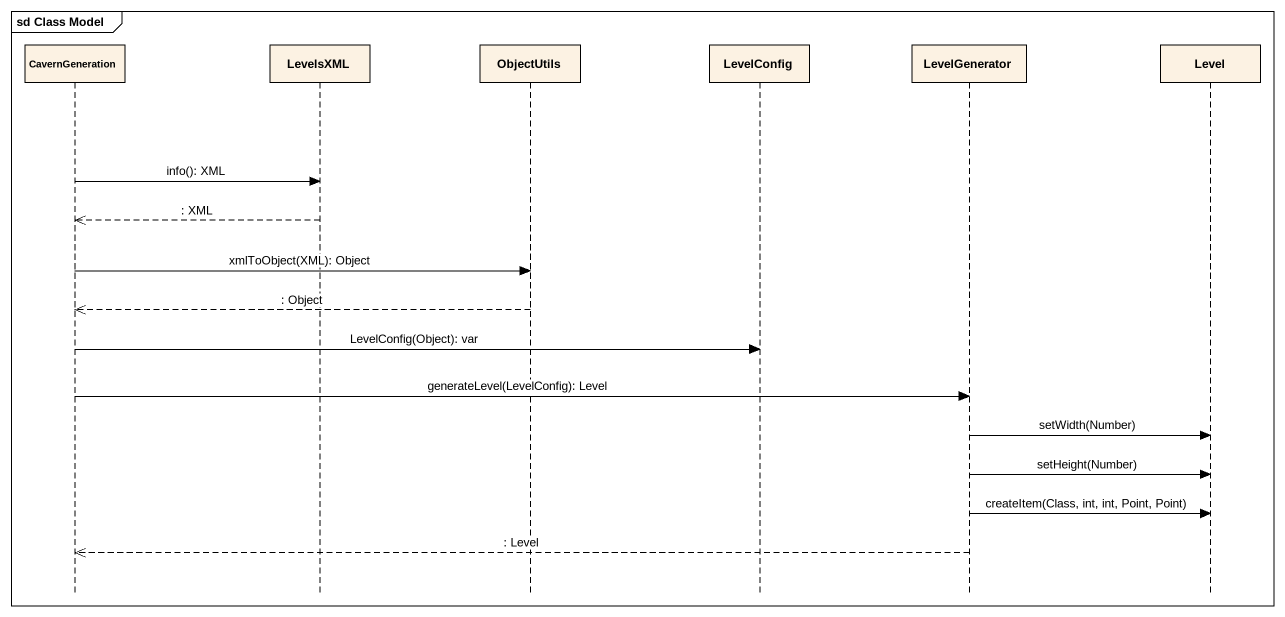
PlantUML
@startuml
mainframe sd Class Model
hide footbox
participant CavernGeneration
participant LevelsXML
participant ObjectUtils
participant LevelConfig
participant LevelGenerator
participant Level

CavernGeneration -> LevelsXML : info(): XML
LevelsXML -->> CavernGeneration : : XML
CavernGeneration -> ObjectUtils : xmlToObject(XML): Object
ObjectUtils -->> CavernGeneration : : Object
CavernGeneration -> LevelConfig : LevelConfig(Object): var
CavernGeneration -> LevelGenerator : generateLevel(LevelConfig): Level
LevelGenerator -> Level : setWidth(Number)
LevelGenerator -> Level : setHeight(Number)
LevelGenerator -> Level : createItem(Class, int, int, Point, Point)
LevelGenerator -->> CavernGeneration : : Level
@enduml
